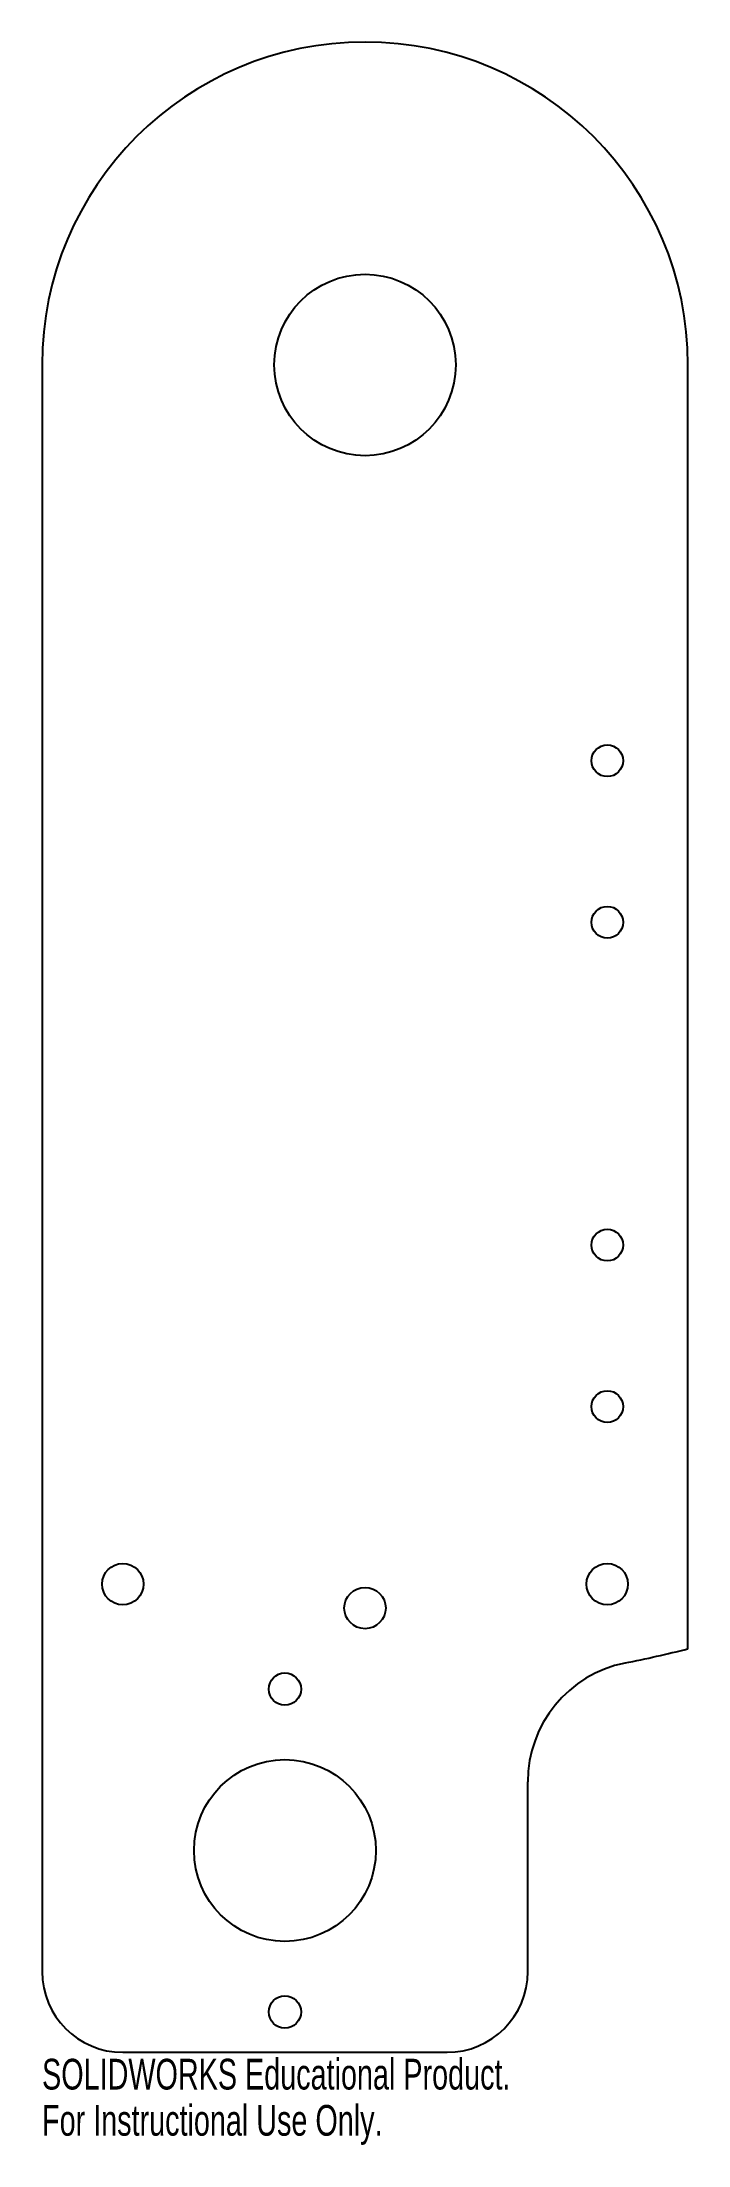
# Model space of a CAD drawing. Header units: inches. Extents: x -2 to 2, y -11 to 2.
import ezdxf

# ---------------------------------------------------------------- set-up
doc = ezdxf.new("R2010")
doc.units = ezdxf.units.IN
doc.header["$MEASUREMENT"] = 0
doc.styles.add('SLDTEXTSTYLE0', font='TXT', dxfattribs={"width": 0.7})

msp = doc.modelspace()

# ---------------------------------------------------------------- linework, layer by layer
at = {"color": 7, "linetype": 'Continuous', "lineweight": 25}
for p, q in [((-2, 0), (-2, -9.952)), ((2, -7.952), (2, 0)), ((1.008, -9.952), (1.008, -8.776)), ((-1.5, -10.452), (0.508, -10.452))]:
    msp.add_line(p, q, dxfattribs=at)
for centre, radius in [((0, 0), 0.562), ((1.5, -2.452), 0.098), ((1.5, -3.452), 0.098), ((1.5, -5.452), 0.098), ((1.5, -6.452), 0.098), ((-1.5, -7.552), 0.128), ((1.5, -7.552), 0.128), ((0, -7.7), 0.128), ((-0.496, -8.202), 0.1), ((-0.496, -9.202), 0.563), ((-0.496, -10.202), 0.1)]:
    msp.add_circle(centre, radius, dxfattribs=at)
for centre, radius, start, end in [((0, 0), 2, 0, 180), ((1.758, -8.776), 0.75, 101.3256, 180), ((0, 0), 8.2, 281.3256, 284.117), ((-1.5, -9.952), 0.5, 180, 270), ((0.508, -9.952), 0.5, 270, 0)]:
    msp.add_arc(centre, radius, start, end, dxfattribs=at)

# ---------------------------------------------------------------- texts
at = {"color": 7, "linetype": 'Continuous', "char_height": 0.1903, "attachment_point": 1, "style": 'SLDTEXTSTYLE0'}
for s, insert in [('SOLIDWORKS Educational Product.', (-2, -10.492)), ('For Instructional Use Only.', (-2, -10.778))]:
    msp.add_mtext(s, dxfattribs=dict(at, insert=insert))

doc.saveas('drawing.dxf')
